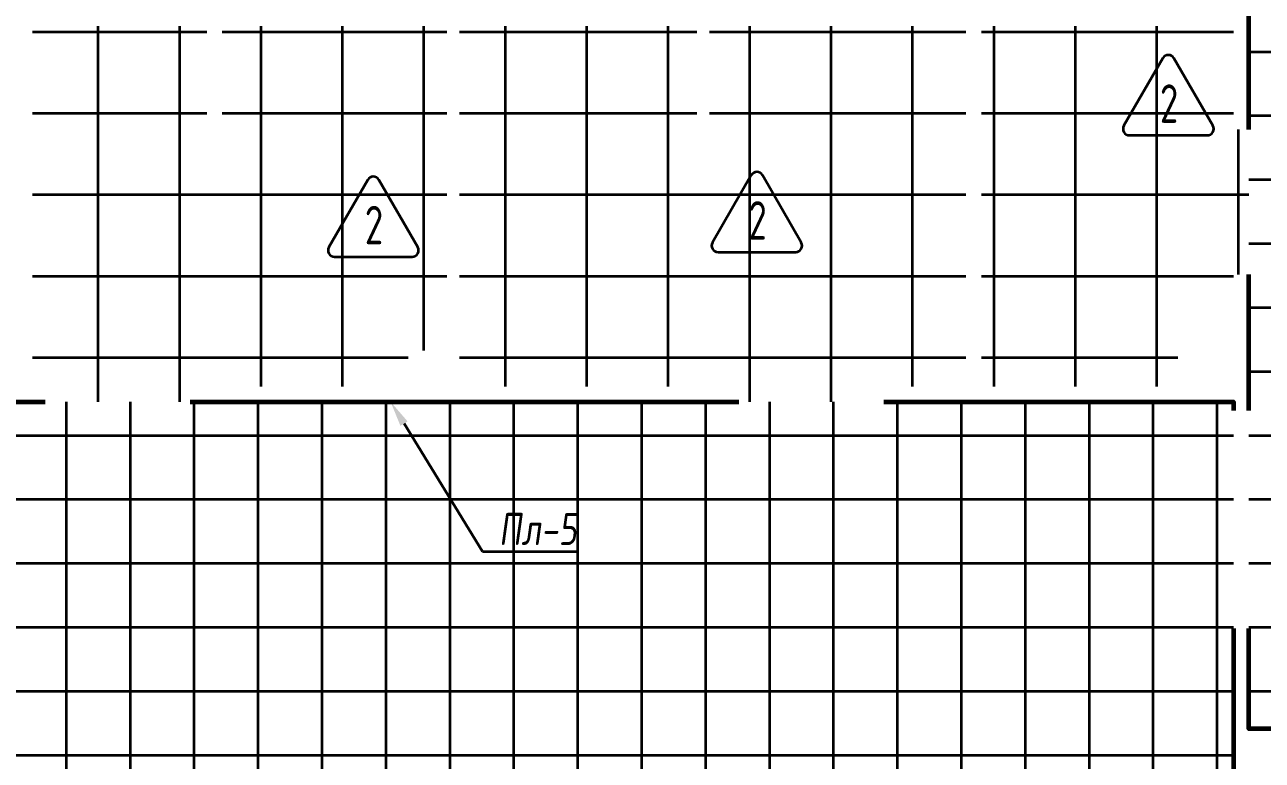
# Model space of a CAD drawing. Header units: millimetres. Extents: x -510890 to 418982, y -118257 to 141350.
# Drawn here: x 75452 to 85101, y -10885 to -5152 of the extents above; entities that cross this region are included whole.
import ezdxf
from ezdxf import colors
from ezdxf.entities.mleader import LeaderData, LeaderLine
from ezdxf.enums import TextEntityAlignment as Align
from ezdxf.math import Vec2, Vec3

# ---------------------------------------------------------------- set-up
doc = ezdxf.new("R2010")
doc.units = ezdxf.units.MM
doc.layers.add('АР_Площадь контур', color=220, linetype='Continuous', lineweight=35, plot=False)
doc.styles.add('ISOCPEUR', font='isocpeur.ttf', dxfattribs={"height": 800})
doc.styles.add('Архитект', font='isocpeur.ttf', dxfattribs={"width": 0.8, "oblique": 8})
pattern_1 = [(90, (2999.9, -126491.3), (-498.475, 0), []), (180, (2999.9, -126491.3), (-6e-14, -498.475), [])]
pattern_2 = [(90, (2999.9, -126491.3), (-635, 0), []), (180, (2999.9, -126491.3), (0, -635), [])]

msp = doc.modelspace()

# ---------------------------------------------------------------- hatches: boundary and pattern name
at = {"layer": 'АР_Площадь контур', "true_color": 0x000000, "transparency": 33554687}
h = msp.add_hatch(dxfattribs=at)
h.set_pattern_fill('ANSI37', color=18, scale=157, angle=45, style=0)
h.set_pattern_definition(pattern_1)
h.paths.add_polyline_path([(84997.3, 1369.4), (84997.3, -7970.6), (84997.3, -10640.6), (113670.3, -10640.6), (113670.3, -9522), (114392.3, -9522), (114392.3, -7620.6), (114902.3, -7620.6), (114902.3, -5920.6), (107743, -5920.5), (107742.8, -4694.8), (89972.3, -4694.8), (89972.3, 859.4), (86697.3, 859.4), (86697.3, 1369.4)])
at = {"layer": 'АР_Площадь контур', "true_color": 0x000000}
h = msp.add_hatch(dxfattribs=at)
h.set_pattern_fill('ANSI37', color=18, scale=200, angle=45)
h.set_pattern_definition(pattern_2)
h.paths.add_polyline_path([(76872.3, -6375.2), (76992.3, -6375.2), (76992.3, -5162.8), (78742.3, -5162.8), (78742.3, -7690.6), (78442.3, -7690.6), (78442.3, -7970.4), (76742.9, -7970.6), (76742.3, -8090.6), (75612.3, -8090.4), (75612.3, -7970.6), (75512.3, -7970.6), (75512.3, -5162.8), (76872.3, -5163.1)])
h = msp.add_hatch(dxfattribs=at)
h.set_pattern_fill('ANSI37', color=18, scale=200, angle=45)
h.set_pattern_definition(pattern_2)
h.paths.add_polyline_path([(82791.2, -7970.6), (82151.2, -7970.6), (82151.2, -8090.7), (81021.2, -8090.6), (81020.6, -7970.7), (78842.3, -7970.8), (78842.3, -5162.8), (80692.3, -5162.8), (80692.3, -6375.2), (80792.3, -6375.2), (80792.3, -5162.8), (82791.1, -5162.8)])
h = msp.add_hatch(dxfattribs=at)
h.set_pattern_fill('ANSI37', color=18, scale=200, angle=45)
h.set_pattern_definition(pattern_2)
h.paths.add_polyline_path([(84877.3, -7690.6), (84442.3, -7690.6), (84442.3, -7970.6), (82911.2, -7970.6), (82911.1, -5162.8), (84877.3, -5162.8), (84877.3, -5968.7), (84997.3, -5968.7), (84997.3, -7098.7), (84877.3, -7098.7)])
at = {"layer": 'АР_Площадь контур', "true_color": 0x000000, "transparency": 33554687}
h = msp.add_hatch(dxfattribs=at)
h.set_pattern_fill('ANSI37', color=18, scale=157, angle=45, style=0)
h.set_pattern_definition(pattern_1)
edge = h.paths.add_edge_path()
edge.add_line((84877.3, -8090.6), (84877.3, -11580.6))
edge.add_arc((75594.3, -10828.3), 9313.5, 273.74258, 355.36679, ccw=False)
edge.add_line((76202.2, -20121.9), (75392.2, -20121.9))
edge.add_line((75392.2, -20121.9), (75392.2, -27555.6))
edge.add_line((75392.2, -27555.6), (78132.4, -27555.6))
edge.add_line((78132.4, -27555.6), (78132.3, -27575.6))
edge.add_line((78132.3, -27575.6), (78642.3, -27575.6))
edge.add_line((78642.3, -27575.6), (78642.3, -29275.6))
edge.add_line((78642.3, -29275.6), (77412.9, -29275.6))
edge.add_line((77412.9, -29275.6), (77412.9, -32090.6))
edge.add_line((77412.9, -32090.6), (72842.3, -32090.6))
edge.add_line((72842.3, -32090.6), (72842.3, -19690.6))
edge.add_line((72842.3, -19690.6), (66562.3, -19690.6))
edge.add_line((66562.3, -19690.6), (66562.3, -17550.1))
edge.add_line((66562.3, -17550.1), (70382.3, -17550.1))
edge.add_line((70382.3, -17550.1), (70382.3, -16830.1))
edge.add_line((70382.3, -16830.1), (71581.7, -16830.1))
edge.add_line((71581.7, -16830.1), (71582.8, -17550.1))
edge.add_line((71582.8, -17550.1), (72845.8, -17550.1))
edge.add_line((72845.8, -17550.1), (72842.3, -14421.3))
edge.add_line((72842.3, -14421.3), (78442.3, -14090.6))
edge.add_line((78442.3, -14090.6), (78842.3, -14090.6))
edge.add_line((78842.3, -14090.6), (78842.3, -13690.6))
edge.add_line((78842.3, -13690.6), (78442.3, -13690.6))
edge.add_line((78442.3, -13690.6), (78442.3, -14090.6))
edge.add_line((78442.3, -14090.6), (72842.3, -14421.3))
edge.add_line((72842.3, -14421.3), (72842.3, -11090.6))
edge.add_line((72842.3, -11090.6), (66562.3, -11090.6))
edge.add_line((66562.3, -11090.6), (66562.3, -8090.6))
edge.add_line((66562.3, -8090.6), (84877.3, -8090.6))

# ---------------------------------------------------------------- linework, layer by layer
at = {"layer": 'АР_Площадь контур', "lineweight": 60}
for points in [[(84997.3, -5968.7), (84997.3, -3120.6)], [(84997.3, -8158.9), (84997.3, -7098.7)], [(114822.3, -7620.6), (114392.3, -7620.6), (114392.3, -9522.1), (113672.8, -9522.1), (113672.8, -10640.6), (84997.3, -10640.6), (84997.3, -9858.9)], [(75077.3, -8090.6), (75612.3, -8090.4)], [(76742.3, -8090.6), (81020.6, -8090.6)], [(82151.2, -8090.7), (84877.3, -8090.6), (84877.3, -8158.9)]]:
    msp.add_lwpolyline(points, dxfattribs=at)
at = {"layer": 'АР_Площадь контур', "linetype": 'Continuous'}
for points in [[(84066.4, -6013.1), (84672.6, -6013.1, 0.577349), (84715.9, -5938.1), (84412.8, -5413.1, 0.577354), (84326.2, -5413.1), (84023.1, -5938.1, 0.577349), (84066.4, -6013.1, 0.000002)], [(77867, -6960.2), (78473.2, -6960.2, 0.577349), (78516.5, -6885.2), (78213.4, -6360.2, 0.577354), (78126.8, -6360.2), (77823.7, -6885.2, 0.577349), (77867, -6960.2, 0.000002)], [(80857.8, -6923.9), (81464, -6923.9, 0.577349), (81507.3, -6848.9), (81204.2, -6323.9, 0.577354), (81117.6, -6323.9), (80814.5, -6848.9, 0.577349), (80857.8, -6923.9, 0.000002)]]:
    msp.add_lwpolyline(points, format="xyb", dxfattribs=at)
at = {"layer": 'АР_Площадь контур', "lineweight": 60}
msp.add_lwpolyline([(84877.3, -9858.9), (84877.3, -11580.6, -0.382343), (76202.2, -20121.9), (75392.2, -20121.9), (75392.2, -27555.6), (76735.3, -27555.6)], format="xyb", dxfattribs=at)

# ---------------------------------------------------------------- texts
at = {"layer": 'АР_Площадь контур', "linetype": 'Continuous', "style": 'ISOCPEUR', "width": 0.7}
for p in [(84374.9, -5916.3), (81166.3, -6827.1), (78175.5, -6863.4)]:
    msp.add_text('2', height=300, dxfattribs=at).set_placement(p, align=Align.CENTER)

# ---------------------------------------------------------------- leaders
at = {"layer": 'АР_Площадь контур'}
ml = msp.add_multileader_mtext('Standard', dxfattribs=at)
ml.set_content('Пл-5', color=256, style='Архитект')
ml.set_leader_properties(color=256, linetype='ByLayer', lineweight=-1)
ml.build(insert=Vec2(0, 0))
ml.multileader.update_dxf_attribs({"text_left_attachment_type": 6, "text_right_attachment_type": 6, "dogleg_length": 25, "arrow_head_size": 200})
ctx = ml.context
ctx.base_point, ctx.char_height, ctx.arrow_head_size, ctx.landing_gap_size, ctx.plane_origin = Vec3(79047.6, -9258), 250, 200, 100, Vec3(65547, -9997.4)
ctx.left_attachment, ctx.right_attachment = 6, 6
notes = []
notes.append((ctx, [(1, (1, 1, 0), (79022.6, -9258), (1, 0), 25, [(1, [(78304.8, -8090.6)], 0, [])])]))
ctx.mtext.insert, ctx.mtext.width, ctx.mtext.defined_height, ctx.mtext.line_spacing_style, ctx.mtext.flow_direction = Vec3(79147.6, -8958), 3549.472, 1007.6, 2, 5
for ctx, leaders in notes:
    for number, flags, end, landing, length, lines in leaders:
        leader = LeaderData()
        leader.index, (leader.has_last_leader_line, leader.has_dogleg_vector, leader.attachment_direction) = number, flags
        leader.last_leader_point, leader.dogleg_vector, leader.dogleg_length = Vec3(end), Vec3(landing), length
        for number, points, colour, breaks in lines:
            line = LeaderLine()
            line.index, line.vertices, line.color, line.breaks = number, Vec3.list(points), colors.encode_raw_color(colour), breaks
            leader.lines.append(line)
        ctx.leaders.append(leader)

doc.saveas('drawing.dxf')
